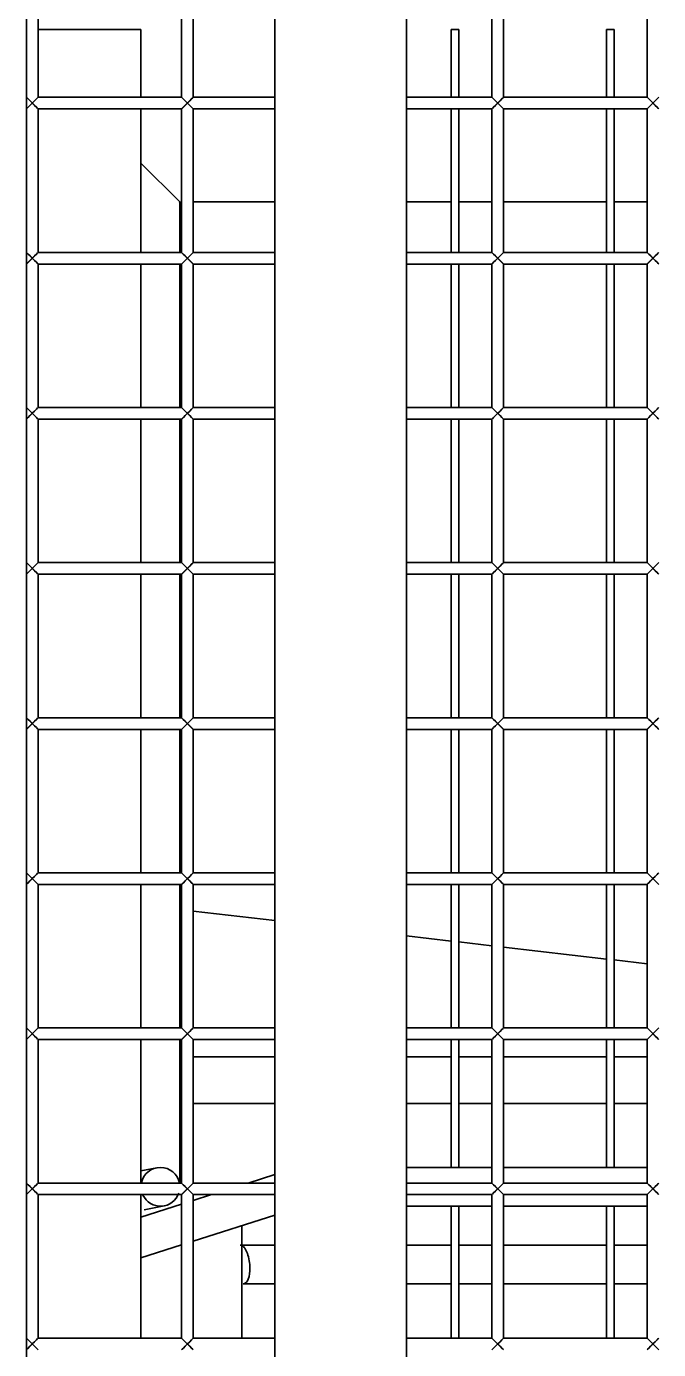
# Model space of a CAD drawing. Header units: millimetres. Extents: x 32496 to 166256, y 3504 to 23939.
# Drawn here: x 48079.1 to 48242.1, y 12787.1 to 13128.3 of the extents above; entities that cross this region are included whole.
import ezdxf

# ---------------------------------------------------------------- set-up
doc = ezdxf.new("R2010")
doc.units = ezdxf.units.MM
doc.layers.get('0').update_dxf_attribs({"lineweight": 35})

msp = doc.modelspace()

# ---------------------------------------------------------------- linework, layer by layer
at = {"linetype": 'Continuous'}
for p, q in [((48143.14, 13155.075), (48143.14, 12224.075)), ((48177.14, 13155.075), (48177.14, 12224.075)), ((48079.14, 12237.075), (48079.14, 13140.075)), ((48082.14, 13140.075), (48082.14, 13110.075)), ((48119.14, 13140.075), (48119.14, 13110.075)), ((48122.14, 13140.075), (48122.14, 13110.075)), ((48199.14, 13140.075), (48199.14, 13110.075)), ((48202.14, 13140.075), (48202.14, 13110.075)), ((48239.14, 13140.075), (48239.14, 13110.075)), ((48108.64, 13127.575), (48082.14, 13127.575)), ((48108.64, 13110.075), (48108.64, 13127.575)), ((48188.64, 13127.575), (48190.64, 13127.575)), ((48188.64, 13127.575), (48188.64, 13110.075)), ((48190.64, 13127.575), (48190.64, 13110.075)), ((48228.64, 13127.575), (48230.64, 13127.575)), ((48228.64, 13127.575), (48228.64, 13110.075)), ((48230.64, 13127.575), (48230.64, 13110.075)), ((48079.14, 13107.075), (48082.14, 13110.075)), ((48079.14, 13110.075), (48082.14, 13107.075)), ((48082.14, 13110.075), (48119.14, 13110.075)), ((48119.14, 13107.075), (48122.14, 13110.075)), ((48119.14, 13110.075), (48122.14, 13107.075)), ((48122.14, 13110.075), (48143.14, 13110.075)), ((48177.14, 13110.075), (48199.14, 13110.075)), ((48199.14, 13107.075), (48202.14, 13110.075)), ((48199.14, 13110.075), (48202.14, 13107.075)), ((48202.14, 13110.075), (48239.14, 13110.075)), ((48239.14, 13107.075), (48242.14, 13110.075)), ((48239.14, 13110.075), (48242.14, 13107.075)), ((48082.14, 13107.075), (48119.14, 13107.075)), ((48082.14, 13107.075), (48082.14, 13070.075)), ((48108.64, 13070.075), (48108.64, 13107.075)), ((48119.14, 13107.075), (48119.14, 13070.075)), ((48122.14, 13107.075), (48143.14, 13107.075)), ((48122.14, 13107.075), (48122.14, 13070.075)), ((48177.14, 13107.075), (48199.14, 13107.075)), ((48188.64, 13107.075), (48188.64, 13070.075)), ((48190.64, 13107.075), (48190.64, 13070.075)), ((48199.14, 13107.075), (48199.14, 13070.075)), ((48202.14, 13107.075), (48239.14, 13107.075)), ((48202.14, 13107.075), (48202.14, 13070.075)), ((48228.64, 13107.075), (48228.64, 13070.075)), ((48230.64, 13107.075), (48230.64, 13070.075)), ((48239.14, 13107.075), (48239.14, 13070.075)), ((48108.64, 13093.075), (48118.64, 13083.076)), ((48118.538, 13083.177), (48118.64, 13083.075)), ((48118.64, 13083.075), (48118.539, 13083.177)), ((48118.64, 13070.075), (48118.64, 13083.075)), ((48122.14, 13083.075), (48143.14, 13083.075)), ((48177.14, 13083.075), (48188.64, 13083.075)), ((48190.64, 13083.075), (48199.14, 13083.075)), ((48202.14, 13083.075), (48228.64, 13083.075)), ((48230.64, 13083.075), (48239.14, 13083.075)), ((48079.14, 13067.075), (48082.14, 13070.075)), ((48079.14, 13070.075), (48082.14, 13067.075)), ((48082.14, 13070.075), (48119.14, 13070.075)), ((48119.14, 13067.075), (48122.14, 13070.075)), ((48119.14, 13070.075), (48122.14, 13067.075)), ((48122.14, 13070.075), (48143.14, 13070.075)), ((48177.14, 13070.075), (48199.14, 13070.075)), ((48199.14, 13067.075), (48202.14, 13070.075)), ((48199.14, 13070.075), (48202.14, 13067.075)), ((48202.14, 13070.075), (48239.14, 13070.075)), ((48239.14, 13067.075), (48242.14, 13070.075)), ((48239.14, 13070.075), (48242.14, 13067.075)), ((48082.14, 13067.075), (48119.14, 13067.075)), ((48082.14, 13067.075), (48082.14, 13030.075)), ((48108.64, 13030.075), (48108.64, 13067.075)), ((48118.64, 13030.075), (48118.64, 13067.075)), ((48119.14, 13067.075), (48119.14, 13030.075)), ((48122.14, 13067.075), (48143.14, 13067.075)), ((48122.14, 13067.075), (48122.14, 13030.075)), ((48177.14, 13067.075), (48199.14, 13067.075)), ((48188.64, 13067.075), (48188.64, 13030.075)), ((48190.64, 13067.075), (48190.64, 13030.075)), ((48199.14, 13067.075), (48199.14, 13030.075)), ((48202.14, 13067.075), (48239.14, 13067.075)), ((48202.14, 13067.075), (48202.14, 13030.075)), ((48228.64, 13067.075), (48228.64, 13030.075)), ((48230.64, 13067.075), (48230.64, 13030.075)), ((48239.14, 13067.075), (48239.14, 13030.075)), ((48079.14, 13027.075), (48082.14, 13030.075)), ((48079.14, 13030.075), (48082.14, 13027.075)), ((48082.14, 13030.075), (48119.14, 13030.075)), ((48119.14, 13027.075), (48122.14, 13030.075)), ((48119.14, 13030.075), (48122.14, 13027.075)), ((48122.14, 13030.075), (48143.14, 13030.075)), ((48177.14, 13030.075), (48199.14, 13030.075)), ((48199.14, 13027.075), (48202.14, 13030.075)), ((48199.14, 13030.075), (48202.14, 13027.075)), ((48202.14, 13030.075), (48239.14, 13030.075)), ((48239.14, 13027.075), (48242.14, 13030.075)), ((48239.14, 13030.075), (48242.14, 13027.075)), ((48082.14, 13027.075), (48119.14, 13027.075)), ((48082.14, 13027.075), (48082.14, 12990.075)), ((48108.64, 12990.075), (48108.64, 13027.075)), ((48118.64, 12990.075), (48118.64, 13027.075)), ((48119.14, 13027.075), (48119.14, 12990.075)), ((48122.14, 13027.075), (48143.14, 13027.075)), ((48122.14, 13027.075), (48122.14, 12990.075)), ((48177.14, 13027.075), (48199.14, 13027.075)), ((48188.64, 13027.075), (48188.64, 12990.075)), ((48190.64, 13027.075), (48190.64, 12990.075)), ((48199.14, 13027.075), (48199.14, 12990.075)), ((48202.14, 13027.075), (48239.14, 13027.075)), ((48202.14, 13027.075), (48202.14, 12990.075)), ((48228.64, 13027.075), (48228.64, 12990.075)), ((48230.64, 13027.075), (48230.64, 12990.075)), ((48239.14, 13027.075), (48239.14, 12990.075)), ((48079.14, 12987.075), (48082.14, 12990.075)), ((48079.14, 12990.075), (48082.14, 12987.075)), ((48082.14, 12990.075), (48119.14, 12990.075)), ((48119.14, 12987.075), (48122.14, 12990.075)), ((48119.14, 12990.075), (48122.14, 12987.075)), ((48122.14, 12990.075), (48143.14, 12990.075)), ((48177.14, 12990.075), (48199.14, 12990.075)), ((48199.14, 12987.075), (48202.14, 12990.075)), ((48199.14, 12990.075), (48202.14, 12987.075)), ((48202.14, 12990.075), (48239.14, 12990.075)), ((48239.14, 12987.075), (48242.14, 12990.075)), ((48239.14, 12990.075), (48242.14, 12987.075)), ((48082.14, 12987.075), (48119.14, 12987.075)), ((48082.14, 12987.075), (48082.14, 12950.075)), ((48108.64, 12950.075), (48108.64, 12987.075)), ((48118.64, 12950.075), (48118.64, 12987.075)), ((48119.14, 12987.075), (48119.14, 12950.075)), ((48122.14, 12987.075), (48143.14, 12987.075)), ((48122.14, 12987.075), (48122.14, 12950.075)), ((48177.14, 12987.075), (48199.14, 12987.075)), ((48188.64, 12987.075), (48188.64, 12950.075)), ((48190.64, 12987.075), (48190.64, 12950.075)), ((48199.14, 12987.075), (48199.14, 12950.075)), ((48202.14, 12987.075), (48239.14, 12987.075)), ((48202.14, 12987.075), (48202.14, 12950.075)), ((48228.64, 12987.075), (48228.64, 12950.075)), ((48230.64, 12987.075), (48230.64, 12950.075)), ((48239.14, 12987.075), (48239.14, 12950.075)), ((48079.14, 12947.075), (48082.14, 12950.075)), ((48079.14, 12950.075), (48082.14, 12947.075)), ((48082.14, 12950.075), (48119.14, 12950.075)), ((48119.14, 12947.075), (48122.14, 12950.075)), ((48119.14, 12950.075), (48122.14, 12947.075)), ((48122.14, 12950.075), (48143.14, 12950.075)), ((48177.14, 12950.075), (48199.14, 12950.075)), ((48199.14, 12947.075), (48202.14, 12950.075)), ((48199.14, 12950.075), (48202.14, 12947.075)), ((48202.14, 12950.075), (48239.14, 12950.075)), ((48239.14, 12947.075), (48242.14, 12950.075)), ((48239.14, 12950.075), (48242.14, 12947.075)), ((48082.14, 12947.075), (48119.14, 12947.075)), ((48082.14, 12947.075), (48082.14, 12910.075)), ((48108.64, 12910.075), (48108.64, 12947.075)), ((48118.64, 12910.075), (48118.64, 12947.075)), ((48119.14, 12947.075), (48119.14, 12910.075)), ((48122.14, 12947.075), (48143.14, 12947.075)), ((48122.14, 12947.075), (48122.14, 12910.075)), ((48177.14, 12947.075), (48199.14, 12947.075)), ((48188.64, 12947.075), (48188.64, 12910.075)), ((48190.64, 12947.075), (48190.64, 12910.075)), ((48199.14, 12947.075), (48199.14, 12910.075)), ((48202.14, 12947.075), (48239.14, 12947.075)), ((48202.14, 12947.075), (48202.14, 12910.075)), ((48228.64, 12947.075), (48228.64, 12910.075)), ((48230.64, 12947.075), (48230.64, 12910.075)), ((48239.14, 12947.075), (48239.14, 12910.075)), ((48079.14, 12907.075), (48082.14, 12910.075)), ((48079.14, 12910.075), (48082.14, 12907.075)), ((48082.14, 12910.075), (48119.14, 12910.075)), ((48119.14, 12907.075), (48122.14, 12910.075)), ((48119.14, 12910.075), (48122.14, 12907.075)), ((48122.14, 12910.075), (48143.14, 12910.075)), ((48177.14, 12910.075), (48199.14, 12910.075)), ((48199.14, 12907.075), (48202.14, 12910.075)), ((48199.14, 12910.075), (48202.14, 12907.075)), ((48202.14, 12910.075), (48239.14, 12910.075)), ((48239.14, 12907.075), (48242.14, 12910.075)), ((48239.14, 12910.075), (48242.14, 12907.075)), ((48082.14, 12907.075), (48119.14, 12907.075)), ((48082.14, 12907.075), (48082.14, 12870.075)), ((48108.64, 12870.075), (48108.64, 12907.075)), ((48118.64, 12870.075), (48118.64, 12907.075)), ((48119.14, 12907.075), (48119.14, 12870.075)), ((48122.14, 12907.075), (48143.14, 12907.075)), ((48122.14, 12907.075), (48122.14, 12870.075)), ((48177.14, 12907.075), (48199.14, 12907.075)), ((48188.64, 12907.075), (48188.64, 12870.075)), ((48190.64, 12907.075), (48190.64, 12870.075)), ((48199.14, 12907.075), (48199.14, 12870.075)), ((48202.14, 12907.075), (48239.14, 12907.075)), ((48202.14, 12907.075), (48202.14, 12870.075)), ((48228.64, 12907.075), (48228.64, 12870.075)), ((48230.64, 12907.075), (48230.64, 12870.075)), ((48239.14, 12907.075), (48239.14, 12870.075)), ((48122.14, 12900.17), (48143.14, 12897.739)), ((48177.14, 12893.802), (48188.64, 12892.47)), ((48190.64, 12892.239), (48199.14, 12891.254)), ((48202.14, 12890.907), (48228.64, 12887.839)), ((48230.64, 12887.607), (48239.14, 12886.623)), ((48079.14, 12867.075), (48082.14, 12870.075)), ((48079.14, 12870.075), (48082.14, 12867.075)), ((48082.14, 12870.075), (48119.14, 12870.075)), ((48082.14, 12867.075), (48119.14, 12867.075)), ((48082.14, 12867.075), (48082.14, 12830.075)), ((48108.64, 12830.075), (48108.64, 12867.075)), ((48118.64, 12830.048), (48118.64, 12867.075)), ((48119.14, 12867.075), (48122.14, 12870.075)), ((48119.14, 12870.075), (48122.14, 12867.075)), ((48119.14, 12867.075), (48119.14, 12830.075)), ((48122.14, 12870.075), (48143.14, 12870.075)), ((48122.14, 12867.075), (48143.14, 12867.075)), ((48122.14, 12867.075), (48122.14, 12830.075)), ((48177.14, 12870.075), (48199.14, 12870.075)), ((48177.14, 12867.075), (48199.14, 12867.075)), ((48188.64, 12867.075), (48188.64, 12834.094)), ((48190.64, 12867.075), (48190.64, 12834.094)), ((48199.14, 12867.075), (48202.14, 12870.075)), ((48199.14, 12870.075), (48202.14, 12867.075)), ((48199.14, 12867.075), (48199.14, 12830.075)), ((48202.14, 12870.075), (48239.14, 12870.075)), ((48202.14, 12867.075), (48239.14, 12867.075)), ((48202.14, 12867.075), (48202.14, 12830.075)), ((48228.64, 12867.075), (48228.64, 12834.094)), ((48230.64, 12867.075), (48230.64, 12834.094)), ((48239.14, 12867.075), (48242.14, 12870.075)), ((48239.14, 12870.075), (48242.14, 12867.075)), ((48239.14, 12867.075), (48239.14, 12830.075)), ((48122.14, 12862.575), (48143.14, 12862.575)), ((48177.14, 12862.575), (48188.64, 12862.575)), ((48190.64, 12862.575), (48199.14, 12862.575)), ((48202.14, 12862.575), (48228.64, 12862.575)), ((48230.64, 12862.575), (48239.14, 12862.575)), ((48143.14, 12850.575), (48122.14, 12850.575)), ((48188.64, 12850.575), (48177.14, 12850.575)), ((48199.14, 12850.575), (48190.64, 12850.575)), ((48228.64, 12850.575), (48202.14, 12850.575)), ((48239.14, 12850.575), (48230.64, 12850.575)), ((48108.64, 12833.208), (48112.725, 12834.002)), ((48199.14, 12834.094), (48177.14, 12834.094)), ((48239.14, 12834.094), (48202.14, 12834.094)), ((48079.14, 12827.075), (48082.14, 12830.075)), ((48079.14, 12830.075), (48082.14, 12827.075)), ((48082.14, 12830.075), (48119.14, 12830.075)), ((48119.14, 12827.075), (48122.14, 12830.075)), ((48119.14, 12830.075), (48122.14, 12827.075)), ((48122.14, 12830.075), (48143.14, 12830.075)), ((48143.14, 12832.27), (48136.254, 12830.075)), ((48177.14, 12830.075), (48199.14, 12830.075)), ((48199.14, 12827.075), (48202.14, 12830.075)), ((48199.14, 12830.075), (48202.14, 12827.075)), ((48202.14, 12830.075), (48239.14, 12830.075)), ((48239.14, 12827.075), (48242.14, 12830.075)), ((48239.14, 12830.075), (48242.14, 12827.075)), ((48082.14, 12827.075), (48119.14, 12827.075)), ((48082.14, 12827.075), (48082.14, 12790.075)), ((48108.64, 12790.075), (48108.64, 12827.075)), ((48119.14, 12827.075), (48119.14, 12790.075)), ((48126.842, 12827.075), (48122.14, 12825.577)), ((48122.14, 12827.075), (48143.14, 12827.075)), ((48122.14, 12827.075), (48122.14, 12790.075)), ((48177.14, 12827.075), (48199.14, 12827.075)), ((48199.14, 12827.075), (48199.14, 12790.075)), ((48202.14, 12827.075), (48239.14, 12827.075)), ((48202.14, 12827.075), (48202.14, 12790.075)), ((48239.14, 12827.075), (48239.14, 12790.075)), ((48119.14, 12824.621), (48108.64, 12821.274)), ((48109.495, 12823.187), (48114.633, 12824.186)), ((48199.14, 12824.094), (48177.14, 12824.094)), ((48188.64, 12824.094), (48188.64, 12790.075)), ((48190.64, 12824.094), (48190.64, 12790.075)), ((48239.14, 12824.094), (48202.14, 12824.094)), ((48228.64, 12824.094), (48228.64, 12790.075)), ((48230.64, 12824.094), (48230.64, 12790.075)), ((48143.14, 12821.774), (48122.14, 12815.081)), ((48134.64, 12790.075), (48134.64, 12819.065)), ((48119.14, 12814.125), (48108.64, 12810.779)), ((48143.14, 12814.059), (48134.243, 12814.059)), ((48188.64, 12814.059), (48177.14, 12814.059)), ((48199.14, 12814.059), (48190.64, 12814.059)), ((48228.64, 12814.059), (48202.14, 12814.059)), ((48239.14, 12814.059), (48230.64, 12814.059)), ((48143.14, 12804.059), (48135.036, 12804.059)), ((48188.64, 12804.059), (48177.14, 12804.059)), ((48199.14, 12804.059), (48190.64, 12804.059)), ((48228.64, 12804.059), (48202.14, 12804.059)), ((48239.14, 12804.059), (48230.64, 12804.059)), ((48079.14, 12787.075), (48082.14, 12790.075)), ((48079.14, 12790.075), (48082.14, 12787.075)), ((48082.14, 12790.075), (48119.14, 12790.075)), ((48119.14, 12787.075), (48122.14, 12790.075)), ((48119.14, 12790.075), (48122.14, 12787.075)), ((48122.14, 12790.075), (48143.14, 12790.075)), ((48177.14, 12790.075), (48199.14, 12790.075)), ((48199.14, 12787.075), (48202.14, 12790.075)), ((48199.14, 12790.075), (48202.14, 12787.075)), ((48202.14, 12790.075), (48239.14, 12790.075)), ((48239.14, 12787.075), (48242.14, 12790.075)), ((48239.14, 12790.075), (48242.14, 12787.075))]:
    msp.add_line(p, q, dxfattribs=at)
for points in [[(48079.14, 13110.075), (48079.57, 13109.645), (48080.06, 13109.155), (48081.229, 13107.986)], [(48080.64, 13108.575), (48081.227, 13109.162), (48081.702, 13109.638), (48082.025, 13109.961)], [(48119.14, 13110.075), (48119.57, 13109.645), (48120.06, 13109.155), (48121.229, 13107.986)], [(48120.64, 13108.575), (48121.227, 13109.162), (48121.702, 13109.638), (48122.025, 13109.961)], [(48199.14, 13110.075), (48199.57, 13109.645), (48200.06, 13109.155), (48201.229, 13107.986)], [(48200.64, 13108.575), (48201.227, 13109.162), (48201.702, 13109.638), (48202.025, 13109.961)], [(48239.14, 13110.075), (48239.57, 13109.645), (48240.06, 13109.155), (48241.229, 13107.986)], [(48240.64, 13108.575), (48241.227, 13109.162), (48241.702, 13109.638), (48242.025, 13109.961)], [(48080.64, 13108.575), (48080.049, 13107.985), (48079.579, 13107.515), (48079.254, 13107.19)], [(48082.024, 13107.192), (48081.701, 13107.514), (48081.229, 13107.986)], [(48120.64, 13108.575), (48120.049, 13107.985), (48119.579, 13107.515), (48119.254, 13107.19)], [(48122.024, 13107.192), (48121.701, 13107.514), (48121.229, 13107.986)], [(48200.64, 13108.575), (48200.049, 13107.985), (48199.579, 13107.515), (48199.254, 13107.19)], [(48202.024, 13107.192), (48201.701, 13107.514), (48201.229, 13107.986)], [(48240.64, 13108.575), (48240.049, 13107.985), (48239.579, 13107.515), (48239.254, 13107.19)], [(48242.024, 13107.192), (48241.701, 13107.514), (48241.229, 13107.986)], [(48079.14, 13070.075), (48079.57, 13069.645), (48080.06, 13069.155), (48081.229, 13067.986)], [(48080.64, 13068.575), (48080.049, 13067.985), (48079.579, 13067.515), (48079.254, 13067.19)], [(48080.64, 13068.575), (48081.227, 13069.162), (48081.702, 13069.638), (48082.025, 13069.961)], [(48119.14, 13070.075), (48119.57, 13069.645), (48120.06, 13069.155), (48121.229, 13067.986)], [(48120.64, 13068.575), (48120.049, 13067.985), (48119.579, 13067.515), (48119.254, 13067.19)], [(48120.64, 13068.575), (48121.227, 13069.162), (48121.702, 13069.638), (48122.025, 13069.961)], [(48199.14, 13070.075), (48199.57, 13069.645), (48200.06, 13069.155), (48201.229, 13067.986)], [(48200.64, 13068.575), (48200.049, 13067.985), (48199.579, 13067.515), (48199.254, 13067.19)], [(48200.64, 13068.575), (48201.227, 13069.162), (48201.702, 13069.638), (48202.025, 13069.961)], [(48239.14, 13070.075), (48239.57, 13069.645), (48240.06, 13069.155), (48241.229, 13067.986)], [(48240.64, 13068.575), (48240.049, 13067.985), (48239.579, 13067.515), (48239.254, 13067.19)], [(48240.64, 13068.575), (48241.227, 13069.162), (48241.702, 13069.638), (48242.025, 13069.961)], [(48082.024, 13067.192), (48081.701, 13067.514), (48081.229, 13067.986)], [(48122.024, 13067.192), (48121.701, 13067.514), (48121.229, 13067.986)], [(48202.024, 13067.192), (48201.701, 13067.514), (48201.229, 13067.986)], [(48242.024, 13067.192), (48241.701, 13067.514), (48241.229, 13067.986)], [(48079.14, 13030.075), (48079.57, 13029.645), (48080.06, 13029.155), (48081.229, 13027.986)], [(48080.64, 13028.575), (48080.049, 13027.985), (48079.579, 13027.515), (48079.254, 13027.19)], [(48080.64, 13028.575), (48081.227, 13029.162), (48081.702, 13029.638), (48082.025, 13029.961)], [(48082.024, 13027.192), (48081.701, 13027.514), (48081.229, 13027.986)], [(48119.14, 13030.075), (48119.57, 13029.645), (48120.06, 13029.155), (48121.229, 13027.986)], [(48120.64, 13028.575), (48120.049, 13027.985), (48119.579, 13027.515), (48119.254, 13027.19)], [(48120.64, 13028.575), (48121.227, 13029.162), (48121.702, 13029.638), (48122.025, 13029.961)], [(48122.024, 13027.192), (48121.701, 13027.514), (48121.229, 13027.986)], [(48199.14, 13030.075), (48199.57, 13029.645), (48200.06, 13029.155), (48201.229, 13027.986)], [(48200.64, 13028.575), (48200.049, 13027.985), (48199.579, 13027.515), (48199.254, 13027.19)], [(48200.64, 13028.575), (48201.227, 13029.162), (48201.702, 13029.638), (48202.025, 13029.961)], [(48202.024, 13027.192), (48201.701, 13027.514), (48201.229, 13027.986)], [(48239.14, 13030.075), (48239.57, 13029.645), (48240.06, 13029.155), (48241.229, 13027.986)], [(48240.64, 13028.575), (48240.049, 13027.985), (48239.579, 13027.515), (48239.254, 13027.19)], [(48240.64, 13028.575), (48241.227, 13029.162), (48241.702, 13029.638), (48242.025, 13029.961)], [(48242.024, 13027.192), (48241.701, 13027.514), (48241.229, 13027.986)], [(48079.14, 12990.075), (48079.57, 12989.645), (48080.06, 12989.155), (48081.229, 12987.986)], [(48080.64, 12988.575), (48081.227, 12989.162), (48081.702, 12989.638), (48082.025, 12989.961)], [(48119.14, 12990.075), (48119.57, 12989.645), (48120.06, 12989.155), (48121.229, 12987.986)], [(48120.64, 12988.575), (48121.227, 12989.162), (48121.702, 12989.638), (48122.025, 12989.961)], [(48199.14, 12990.075), (48199.57, 12989.645), (48200.06, 12989.155), (48201.229, 12987.986)], [(48200.64, 12988.575), (48201.227, 12989.162), (48201.702, 12989.638), (48202.025, 12989.961)], [(48239.14, 12990.075), (48239.57, 12989.645), (48240.06, 12989.155), (48241.229, 12987.986)], [(48240.64, 12988.575), (48241.227, 12989.162), (48241.702, 12989.638), (48242.025, 12989.961)], [(48080.64, 12988.575), (48080.049, 12987.985), (48079.579, 12987.515), (48079.254, 12987.19)], [(48082.024, 12987.192), (48081.701, 12987.514), (48081.229, 12987.986)], [(48120.64, 12988.575), (48120.049, 12987.985), (48119.579, 12987.515), (48119.254, 12987.19)], [(48122.024, 12987.192), (48121.701, 12987.514), (48121.229, 12987.986)], [(48200.64, 12988.575), (48200.049, 12987.985), (48199.579, 12987.515), (48199.254, 12987.19)], [(48202.024, 12987.192), (48201.701, 12987.514), (48201.229, 12987.986)], [(48240.64, 12988.575), (48240.049, 12987.985), (48239.579, 12987.515), (48239.254, 12987.19)], [(48242.024, 12987.192), (48241.701, 12987.514), (48241.229, 12987.986)], [(48079.14, 12950.075), (48079.57, 12949.645), (48080.06, 12949.155), (48081.229, 12947.986)], [(48080.64, 12948.575), (48081.227, 12949.162), (48081.702, 12949.638), (48082.025, 12949.961)], [(48119.14, 12950.075), (48119.57, 12949.645), (48120.06, 12949.155), (48121.229, 12947.986)], [(48120.64, 12948.575), (48121.227, 12949.162), (48121.702, 12949.638), (48122.025, 12949.961)], [(48199.14, 12950.075), (48199.57, 12949.645), (48200.06, 12949.155), (48201.229, 12947.986)], [(48200.64, 12948.575), (48201.227, 12949.162), (48201.702, 12949.638), (48202.025, 12949.961)], [(48239.14, 12950.075), (48239.57, 12949.645), (48240.06, 12949.155), (48241.229, 12947.986)], [(48240.64, 12948.575), (48241.227, 12949.162), (48241.702, 12949.638), (48242.025, 12949.961)], [(48080.64, 12948.575), (48080.049, 12947.985), (48079.579, 12947.515), (48079.254, 12947.19)], [(48082.024, 12947.192), (48081.701, 12947.514), (48081.229, 12947.986)], [(48120.64, 12948.575), (48120.049, 12947.985), (48119.579, 12947.515), (48119.254, 12947.19)], [(48122.024, 12947.192), (48121.701, 12947.514), (48121.229, 12947.986)], [(48200.64, 12948.575), (48200.049, 12947.985), (48199.579, 12947.515), (48199.254, 12947.19)], [(48202.024, 12947.192), (48201.701, 12947.514), (48201.229, 12947.986)], [(48240.64, 12948.575), (48240.049, 12947.985), (48239.579, 12947.515), (48239.254, 12947.19)], [(48242.024, 12947.192), (48241.701, 12947.514), (48241.229, 12947.986)], [(48079.14, 12910.075), (48079.57, 12909.645), (48080.06, 12909.155), (48081.229, 12907.986)], [(48080.64, 12908.575), (48080.049, 12907.985), (48079.579, 12907.515), (48079.254, 12907.19)], [(48080.64, 12908.575), (48081.227, 12909.162), (48081.702, 12909.638), (48082.025, 12909.961)], [(48082.024, 12907.192), (48081.701, 12907.514), (48081.229, 12907.986)], [(48119.14, 12910.075), (48119.57, 12909.645), (48120.06, 12909.155), (48121.229, 12907.986)], [(48120.64, 12908.575), (48120.049, 12907.985), (48119.579, 12907.515), (48119.254, 12907.19)], [(48120.64, 12908.575), (48121.227, 12909.162), (48121.702, 12909.638), (48122.025, 12909.961)], [(48122.024, 12907.192), (48121.701, 12907.514), (48121.229, 12907.986)], [(48199.14, 12910.075), (48199.57, 12909.645), (48200.06, 12909.155), (48201.229, 12907.986)], [(48200.64, 12908.575), (48200.049, 12907.985), (48199.579, 12907.515), (48199.254, 12907.19)], [(48200.64, 12908.575), (48201.227, 12909.162), (48201.702, 12909.638), (48202.025, 12909.961)], [(48202.024, 12907.192), (48201.701, 12907.514), (48201.229, 12907.986)], [(48239.14, 12910.075), (48239.57, 12909.645), (48240.06, 12909.155), (48241.229, 12907.986)], [(48240.64, 12908.575), (48240.049, 12907.985), (48239.579, 12907.515), (48239.254, 12907.19)], [(48240.64, 12908.575), (48241.227, 12909.162), (48241.702, 12909.638), (48242.025, 12909.961)], [(48242.024, 12907.192), (48241.701, 12907.514), (48241.229, 12907.986)], [(48079.14, 12870.075), (48079.57, 12869.645), (48080.06, 12869.155), (48081.229, 12867.986)], [(48080.64, 12868.575), (48080.049, 12867.985), (48079.579, 12867.515), (48079.254, 12867.19)], [(48080.64, 12868.575), (48081.227, 12869.162), (48081.702, 12869.638), (48082.025, 12869.961)], [(48082.024, 12867.192), (48081.701, 12867.514), (48081.229, 12867.986)], [(48119.14, 12870.075), (48119.57, 12869.645), (48120.06, 12869.155), (48121.229, 12867.986)], [(48120.64, 12868.575), (48120.049, 12867.985), (48119.579, 12867.515), (48119.254, 12867.19)], [(48120.64, 12868.575), (48121.227, 12869.162), (48121.702, 12869.638), (48122.025, 12869.961)], [(48122.024, 12867.192), (48121.701, 12867.514), (48121.229, 12867.986)], [(48199.14, 12870.075), (48199.57, 12869.645), (48200.06, 12869.155), (48201.229, 12867.986)], [(48200.64, 12868.575), (48200.049, 12867.985), (48199.579, 12867.515), (48199.254, 12867.19)], [(48200.64, 12868.575), (48201.227, 12869.162), (48201.702, 12869.638), (48202.025, 12869.961)], [(48202.024, 12867.192), (48201.701, 12867.514), (48201.229, 12867.986)], [(48239.14, 12870.075), (48239.57, 12869.645), (48240.06, 12869.155), (48241.229, 12867.986)], [(48240.64, 12868.575), (48240.049, 12867.985), (48239.579, 12867.515), (48239.254, 12867.19)], [(48240.64, 12868.575), (48241.227, 12869.162), (48241.702, 12869.638), (48242.025, 12869.961)], [(48242.024, 12867.192), (48241.701, 12867.514), (48241.229, 12867.986)], [(48079.14, 12830.075), (48079.57, 12829.645), (48080.06, 12829.155), (48081.229, 12827.986)], [(48080.64, 12828.575), (48081.227, 12829.162), (48081.702, 12829.638), (48082.025, 12829.961)], [(48119.14, 12830.075), (48119.57, 12829.645), (48120.06, 12829.155), (48121.229, 12827.986)], [(48120.64, 12828.575), (48121.227, 12829.162), (48121.702, 12829.638), (48122.025, 12829.961)], [(48199.14, 12830.075), (48199.57, 12829.645), (48200.06, 12829.155), (48201.229, 12827.986)], [(48200.64, 12828.575), (48201.227, 12829.162), (48201.702, 12829.638), (48202.025, 12829.961)], [(48239.14, 12830.075), (48239.57, 12829.645), (48240.06, 12829.155), (48241.229, 12827.986)], [(48240.64, 12828.575), (48241.227, 12829.162), (48241.702, 12829.638), (48242.025, 12829.961)], [(48080.64, 12828.575), (48080.049, 12827.985), (48079.579, 12827.515), (48079.254, 12827.19)], [(48082.024, 12827.192), (48081.701, 12827.514), (48081.229, 12827.986)], [(48120.64, 12828.575), (48120.049, 12827.985), (48119.579, 12827.515), (48119.254, 12827.19)], [(48122.024, 12827.192), (48121.701, 12827.514), (48121.229, 12827.986)], [(48200.64, 12828.575), (48200.049, 12827.985), (48199.579, 12827.515), (48199.254, 12827.19)], [(48202.024, 12827.192), (48201.701, 12827.514), (48201.229, 12827.986)], [(48240.64, 12828.575), (48240.049, 12827.985), (48239.579, 12827.515), (48239.254, 12827.19)], [(48242.024, 12827.192), (48241.701, 12827.514), (48241.229, 12827.986)], [(48079.14, 12790.075), (48079.57, 12789.645), (48080.06, 12789.155), (48081.229, 12787.986)], [(48080.64, 12788.575), (48080.049, 12787.985), (48079.579, 12787.515), (48079.254, 12787.19)], [(48080.64, 12788.575), (48081.227, 12789.162), (48081.702, 12789.638), (48082.025, 12789.961)], [(48119.14, 12790.075), (48119.57, 12789.645), (48120.06, 12789.155), (48121.229, 12787.986)], [(48120.64, 12788.575), (48120.049, 12787.985), (48119.579, 12787.515), (48119.254, 12787.19)], [(48120.64, 12788.575), (48121.227, 12789.162), (48121.702, 12789.638), (48122.025, 12789.961)], [(48199.14, 12790.075), (48199.57, 12789.645), (48200.06, 12789.155), (48201.229, 12787.986)], [(48200.64, 12788.575), (48200.049, 12787.985), (48199.579, 12787.515), (48199.254, 12787.19)], [(48200.64, 12788.575), (48201.227, 12789.162), (48201.702, 12789.638), (48202.025, 12789.961)], [(48239.14, 12790.075), (48239.57, 12789.645), (48240.06, 12789.155), (48241.229, 12787.986)], [(48240.64, 12788.575), (48240.049, 12787.985), (48239.579, 12787.515), (48239.254, 12787.19)], [(48240.64, 12788.575), (48241.227, 12789.162), (48241.702, 12789.638), (48242.025, 12789.961)], [(48082.024, 12787.192), (48081.701, 12787.514), (48081.229, 12787.986)], [(48122.024, 12787.192), (48121.701, 12787.514), (48121.229, 12787.986)], [(48202.024, 12787.192), (48201.701, 12787.514), (48201.229, 12787.986)], [(48242.024, 12787.192), (48241.701, 12787.514), (48241.229, 12787.986)]]:
    msp.add_lwpolyline(points, dxfattribs=at)
for start, end in [(11, 168.12508), (205.3278, 340.74965)]:
    msp.add_arc((48113.679, 12829.094), 5, start, end, dxfattribs=at)
for points, knots in [([(48136.717, 12808.105), (48136.717, 12809.4), (48136.452, 12811.229), (48135.555, 12813.168), (48134.954, 12813.823), (48134.64, 12813.967)], [0, 0, 0, 0, 0.6059918, 0.838034, 1, 1, 1, 1]), ([(48135.191, 12804.075), (48135.721, 12804.177), (48136.64, 12805.721), (48136.717, 12807.151), (48136.717, 12808.105)], [0, 0, 0, 0, 0.3614354, 1, 1, 1, 1])]:
    msp.add_open_spline(points, degree=3, knots=knots, dxfattribs=at)

doc.saveas('drawing.dxf')
